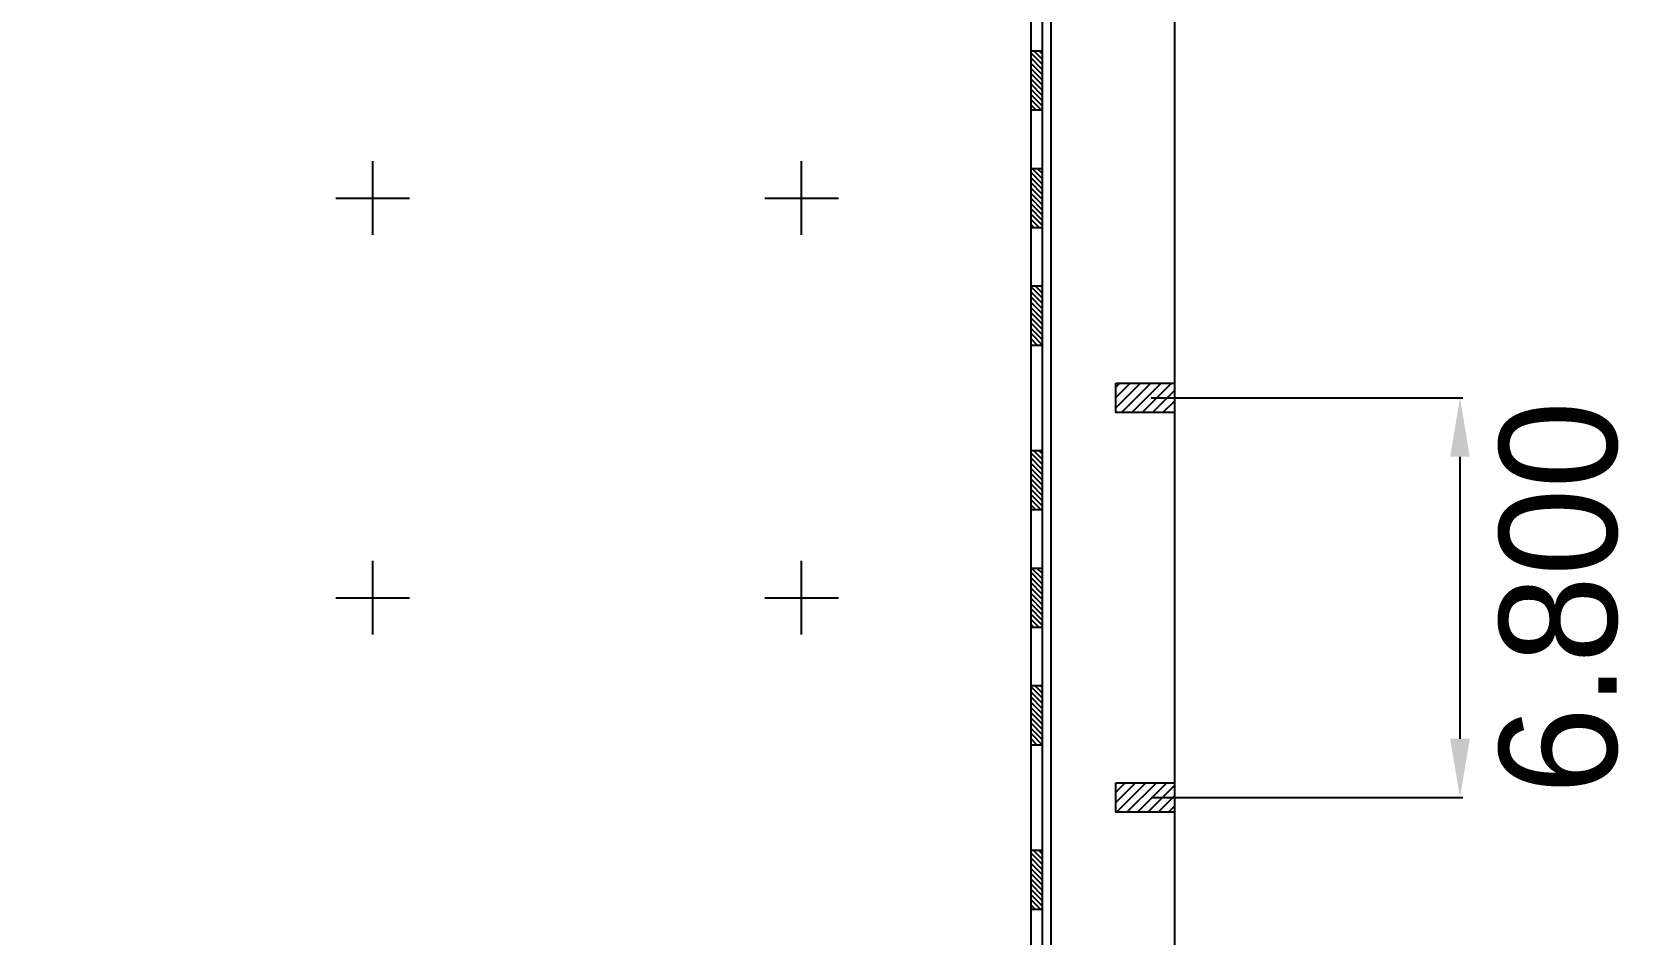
# Model space of a CAD drawing. Extents: x -371 to -96, y -307 to -115.
# Drawn here: x -256.64 to -229.33, y -258.86 to -243.5 of the extents above; entities that cross this region are included whole.
import ezdxf

# ---------------------------------------------------------------- set-up
doc = ezdxf.new("R2010")
doc.units = 0
doc.header["$LTSCALE"] = 5
doc.header["$MEASUREMENT"] = 0
doc.linetypes.add('CENTER', pattern=[2, 1.25, -0.25, 0.25, -0.25])
doc.layers.get('0').update_dxf_attribs({"linetype": 'CONTINUOUS'})
doc.layers.get('DEFPOINTS').update_dxf_attribs({"linetype": 'CONTINUOUS'})
for name, color, linetype in [('CENTER', 1, 'CENTER'), ('DIM', 3, 'CONTINUOUS'), ('half_bottom', 4, 'CONTINUOUS'), ('half_top', 6, 'CONTINUOUS')]:
    doc.layers.add(name, color=color, linetype=linetype)
doc.dimstyles.get("Standard").update_dxf_attribs({"dimtxt": 0.3, "dimasz": 0.2, "dimexe": 0.05, "dimexo": 0.15, "dimgap": 0.05, "dimtad": 0, "dimtoh": 1, "dimdec": 3, "dimdsep": 46, "dimtxsty": 'STANDARD', "dimcen": 0.5, "dimadec": 0, "dimazin": 0, "dimtfac": 1, "dimtdec": 3, "dimtofl": 0, "dimtmove": 0, "dimatfit": 3, "dimfxl": 1, "dimtolj": 1, "dimtzin": 0, "dimarcsym": 0})

# ---------------------------------------------------------------- blocks, each defined once
blk = doc.blocks.new('*D49')
at = {"layer": 'DEFPOINTS', "color": 0, "linetype": 'Continuous', "transparency": 16777216}
for p in [(-27.849, 164.632), (-27.849, 157.832), (-22.341, 157.832)]:
    blk.add_point(p, dxfattribs=at)
at = {"layer": 'DIM', "color": 0, "linetype": 'Continuous', "lineweight": -2, "transparency": 16777216}
for p, q in [((-27.599, 164.632), (-22.291, 164.632)), ((-22.341, 163.632), (-22.341, 158.832)), ((-27.599, 157.832), (-22.291, 157.832))]:
    blk.add_line(p, q, dxfattribs=at)
at = {"layer": 'DIM', "color": 0, "linetype": 'Continuous', "transparency": 16777216}
for points in [[(-22.508, 163.632), (-22.174, 163.632), (-22.341, 164.632)], [(-22.508, 158.832), (-22.174, 158.832), (-22.341, 157.832)]]:
    blk.add_solid(points, dxfattribs=at)
at = {"layer": 'DIM', "color": 0, "linetype": 'Continuous', "transparency": 16777216, "insert": (-20.658, 161.232), "char_height": 2, "attachment_point": 5, "rotation": 90}
blk.add_mtext('\\A1;6.800', dxfattribs=at)

msp = doc.modelspace()

# ---------------------------------------------------------------- hatches: boundary and pattern name
at = {"layer": 'half_bottom'}
h = msp.add_hatch(dxfattribs=at)
h.set_pattern_fill('ANSI31,_O', color=256)
h.set_pattern_definition([(45, (687.17375, 1e-12), (-0.088388348, 0.088388348), [])])
h.paths.add_polyline_path([(-237.1867, -229.5783), (-237.1867, -229.0783), (-238.1867, -229.0783), (-238.1867, -229.5783)])
h.paths.add_polyline_path([(-237.6867, -236.3783), (-237.6867, -235.8783), (-238.1867, -235.8783), (-238.1867, -236.3783)])
h.paths.add_polyline_path([(-237.1867, -242.6783), (-238.1867, -242.6783), (-238.1867, -243.1783), (-237.1867, -243.1783)])
h.paths.add_polyline_path([(-237.1867, -249.9783), (-237.1867, -249.4783), (-238.1867, -249.4783), (-238.1867, -249.9783)])
h.paths.add_polyline_path([(-237.1867, -256.7783), (-237.1867, -256.2783), (-238.1867, -256.2783), (-238.1867, -256.7783)])
h.paths.add_polyline_path([(-237.1867, -263.5783), (-237.1867, -263.0783), (-238.1867, -263.0783), (-238.1867, -263.5783)])
h.paths.add_polyline_path([(-237.1867, -270.3783), (-237.1867, -269.8783), (-238.1867, -269.8783), (-238.1867, -270.3783)])
h.paths.add_polyline_path([(-237.1867, -277.1783), (-237.1867, -276.6783), (-238.1867, -276.6783), (-238.1867, -277.1783)])
h.paths.add_polyline_path([(-237.6867, -283.9783), (-237.6867, -283.4783), (-238.1867, -283.4783), (-238.1867, -283.9783)])
h.paths.add_polyline_path([(-237.1867, -290.7783), (-237.1867, -290.2783), (-238.1867, -290.2783), (-238.1867, -290.7783)])
at = {"layer": 'half_top'}
h = msp.add_hatch(dxfattribs=at)
h.set_pattern_fill('ANSI31', color=256, scale=0.5, angle=90)
h.set_pattern_definition([(135, (-6.28367, 1e-12), (-0.044194174, -0.044194174), [])])
h.paths.add_polyline_path([(-239.6367, -231.2283), (-239.4367, -231.2283), (-239.4367, -230.2283), (-239.6367, -230.2283)])
h.paths.add_polyline_path([(-239.6367, -233.2283), (-239.4367, -233.2283), (-239.4367, -232.2283), (-239.6367, -232.2283)])
h.paths.add_polyline_path([(-239.6367, -235.2283), (-239.4367, -235.2283), (-239.4367, -234.2283), (-239.6367, -234.2283)])
h.paths.add_polyline_path([(-239.6367, -238.0283), (-239.4367, -238.0283), (-239.4367, -237.0283), (-239.6367, -237.0283)])
h.paths.add_polyline_path([(-239.6367, -240.0283), (-239.4367, -240.0283), (-239.4367, -239.0283), (-239.6367, -239.0283)])
h.paths.add_polyline_path([(-239.6367, -242.0283), (-239.4367, -242.0283), (-239.4367, -241.0283), (-239.6367, -241.0283)])
h.paths.add_polyline_path([(-239.6367, -244.8283), (-239.4367, -244.8283), (-239.4367, -243.8283), (-239.6367, -243.8283)])
h.paths.add_polyline_path([(-239.6367, -246.8283), (-239.4367, -246.8283), (-239.4367, -245.8283), (-239.6367, -245.8283)])
h.paths.add_polyline_path([(-239.6367, -248.8283), (-239.4367, -248.8283), (-239.4367, -247.8283), (-239.6367, -247.8283)])
h.paths.add_polyline_path([(-239.6367, -251.6283), (-239.4367, -251.6283), (-239.4367, -250.6283), (-239.6367, -250.6283)])
h.paths.add_polyline_path([(-239.6367, -253.6283), (-239.4367, -253.6283), (-239.4367, -252.6283), (-239.6367, -252.6283)])
h.paths.add_polyline_path([(-239.6367, -255.6283), (-239.4367, -255.6283), (-239.4367, -254.6283), (-239.6367, -254.6283)])
h.paths.add_polyline_path([(-239.6367, -258.4283), (-239.4367, -258.4283), (-239.4367, -257.4283), (-239.6367, -257.4283)])
h.paths.add_polyline_path([(-239.6367, -259.9283), (-239.4367, -259.9283), (-239.4367, -259.4283), (-239.6367, -259.4283)])

# ---------------------------------------------------------------- linework, layer by layer
for p, q in [((-239.4367, -259.9283), (-239.4367, -228.8783)), ((-239.6367, -229.0783), (-239.6367, -259.9283)), ((-237.1867, -237.4283), (-237.1867, -282.4283)), ((-237.1867, -237.4283), (-237.1867, -282.4283))]:
    msp.add_line(p, q)
msp.add_lwpolyline([(-284.2867, -291.4283), (-239.2867, -291.4283), (-239.2867, -228.4283), (-284.2867, -228.4283)], close=True)
at = {"layer": 'CENTER'}
for p, q in [((-250.8367, -246.9557), (-250.8367, -245.7009)), ((-243.5367, -246.9557), (-243.5367, -245.7009)), ((-251.464, -246.3283), (-250.2093, -246.3283)), ((-244.164, -246.3283), (-242.9093, -246.3283)), ((-250.8367, -253.7557), (-250.8367, -252.5009)), ((-243.5367, -253.7557), (-243.5367, -252.5009)), ((-251.464, -253.1283), (-250.2093, -253.1283)), ((-244.164, -253.1283), (-242.9093, -253.1283))]:
    msp.add_line(p, q, dxfattribs=at)
at = {"layer": 'half_bottom'}
for points in [[(-238.1867, -249.4783), (-237.1867, -249.4783), (-237.1867, -249.9783), (-238.1867, -249.9783)], [(-238.1867, -256.2783), (-237.1867, -256.2783), (-237.1867, -256.7783), (-238.1867, -256.7783)]]:
    msp.add_lwpolyline(points, close=True, dxfattribs=at)
at = {"layer": 'half_top'}
for points in [[(-239.6367, -244.8283), (-239.4367, -244.8283), (-239.4367, -243.8283), (-239.6367, -243.8283), (-239.6367, -244.8283)], [(-239.6367, -246.8283), (-239.4367, -246.8283), (-239.4367, -245.8283), (-239.6367, -245.8283), (-239.6367, -246.8283)], [(-239.6367, -248.8283), (-239.4367, -248.8283), (-239.4367, -247.8283), (-239.6367, -247.8283), (-239.6367, -248.8283)], [(-239.6367, -251.6283), (-239.4367, -251.6283), (-239.4367, -250.6283), (-239.6367, -250.6283), (-239.6367, -251.6283)], [(-239.6367, -253.6283), (-239.4367, -253.6283), (-239.4367, -252.6283), (-239.6367, -252.6283), (-239.6367, -253.6283)], [(-239.6367, -255.6283), (-239.4367, -255.6283), (-239.4367, -254.6283), (-239.6367, -254.6283), (-239.6367, -255.6283)], [(-239.6367, -258.4283), (-239.4367, -258.4283), (-239.4367, -257.4283), (-239.6367, -257.4283), (-239.6367, -258.4283)]]:
    msp.add_lwpolyline(points, close=True, dxfattribs=at)

# ---------------------------------------------------------------- dimensions: what is measured, and where the dimension line sits
at = {"layer": 'DIM', "linetype": 'Continuous'}
dim = msp.add_linear_dim(base=(-232.3288, -256.5283), p1=(-237.8367, -249.7283), p2=(-237.8367, -256.5283), angle=270, text='<>00', dimstyle='STANDARD', override={"dimtxt": 2, "dimasz": 1, "dimexo": 0.25, "dimgap": 1, "dimdec": 2, "dimtmove": 1}, dxfattribs=at)
dim.commit()
dim.dimension.update_dxf_attribs({"geometry": '*D49', "text_midpoint": (-230.6459, -253.1283), "dimtype": 128, "insert": (-209.9878, -414.3604)})

doc.saveas('drawing.dxf')
